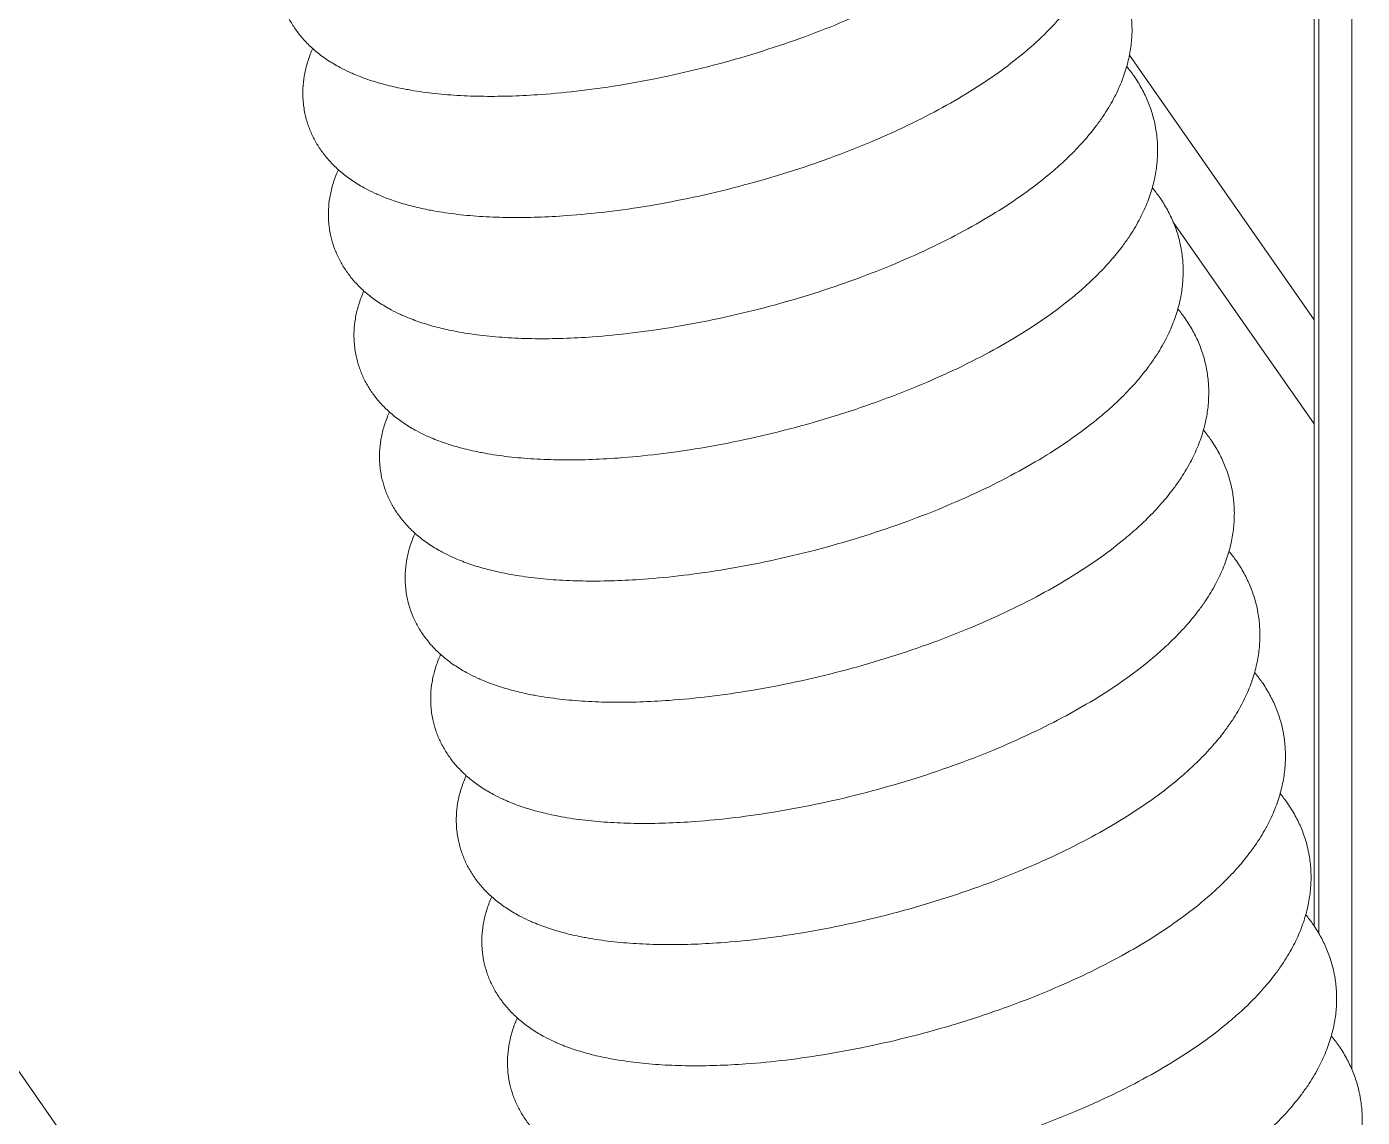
# Model space of a CAD drawing. Header units: millimetres. Extents: x 28932 to 35892, y -771 to 3945.
# Drawn here: x 34059.9 to 34085.06, y 2321.66 to 2342.2 of the extents above; entities that cross this region are included whole.
import ezdxf

# ---------------------------------------------------------------- set-up
doc = ezdxf.new("R2010")
doc.units = ezdxf.units.MM
doc.linetypes.add('K5LT_BASIC', pattern=[0])
doc.linetypes.add('K5LT_THIN', pattern=[0])
doc.layers.add('Системный слой (1)', color=7, linetype='Continuous', true_color=0x909090)

msp = doc.modelspace()

# ---------------------------------------------------------------- linework, layer by layer
at = {"layer": 'Системный слой (1)', "color": 7, "linetype": 'K5LT_THIN', "lineweight": 5}
for p, q in [((34074.853, 2300.915), (33965.606, 2457.27)), ((34084.239, 2415.393), (34084.239, 2325.129)), ((34084.864, 2415.332), (34084.864, 2322.564)), ((34084.155, 2334.72), (34081.499, 2338.522))]:
    msp.add_line(p, q, dxfattribs=at)
at = {"layer": 'Системный слой (1)', "color": 5, "linetype": 'K5LT_BASIC', "lineweight": 20, "true_color": 0x0000ff}
for p, q in [((34084.155, 2325.262), (34084.155, 2415.404)), ((34080.673, 2341.664), (34084.155, 2336.68))]:
    msp.add_line(p, q, dxfattribs=at)
for points, knots in [([(34064.66, 2342.85), (34064.675, 2342.78), (34064.694, 2342.711), (34064.739, 2342.575), (34064.766, 2342.508), (34064.827, 2342.377), (34064.862, 2342.313), (34064.939, 2342.188), (34064.982, 2342.127), (34065.075, 2342.007), (34065.126, 2341.949), (34065.237, 2341.836), (34065.297, 2341.781), (34065.427, 2341.674), (34065.497, 2341.622), (34065.645, 2341.524), (34065.723, 2341.477), (34065.862, 2341.403), (34065.922, 2341.374), (34066.013, 2341.332), (34066.044, 2341.318), (34066.168, 2341.266), (34066.263, 2341.23), (34066.458, 2341.165), (34066.558, 2341.136), (34066.763, 2341.082), (34066.867, 2341.058), (34067.011, 2341.03), (34067.047, 2341.023), (34067.229, 2340.99), (34067.379, 2340.968), (34067.688, 2340.932), (34067.847, 2340.918), (34068.175, 2340.899), (34068.343, 2340.893), (34068.687, 2340.889), (34068.864, 2340.891), (34069.224, 2340.902), (34069.408, 2340.912), (34069.842, 2340.943), (34070.094, 2340.968), (34070.613, 2341.03), (34070.879, 2341.069), (34071.423, 2341.16), (34071.701, 2341.213), (34072.264, 2341.333), (34072.549, 2341.401), (34073.111, 2341.548), (34073.388, 2341.627), (34073.932, 2341.796), (34074.199, 2341.885), (34074.72, 2342.072), (34074.973, 2342.17), (34075.465, 2342.373), (34075.702, 2342.478), (34076.159, 2342.694), (34076.379, 2342.805), (34076.797, 2343.031), (34076.997, 2343.146), (34077.373, 2343.38), (34077.551, 2343.498), (34077.883, 2343.735), (34078.038, 2343.854), (34078.275, 2344.051), (34078.362, 2344.126), (34078.497, 2344.25), (34078.547, 2344.298), (34078.692, 2344.441), (34078.785, 2344.539), (34078.946, 2344.723), (34079.017, 2344.81), (34079.129, 2344.958), (34079.172, 2345.019), (34079.285, 2345.186), (34079.351, 2345.295), (34079.465, 2345.509), (34079.515, 2345.614), (34079.598, 2345.82), (34079.632, 2345.921), (34079.688, 2346.12), (34079.71, 2346.218), (34079.741, 2346.41), (34079.751, 2346.504), (34079.76, 2346.69), (34079.76, 2346.781), (34079.749, 2346.962), (34079.738, 2347.05), (34079.718, 2347.165), (34079.713, 2347.192), (34079.707, 2347.218)], [0, 0, 0, 0, 1.967536, 1.967536, 3.951759, 3.951759, 5.982309, 5.982309, 8.092566, 8.092566, 10.321001, 10.321001, 12.712997, 12.712997, 15.321763, 15.321763, 18.049158, 18.049158, 20.062766, 20.062766, 21.067336, 21.067336, 24.083439, 24.083439, 27.09809, 27.09809, 30.112742, 30.112742, 31.116164, 31.116164, 35.133216, 35.133216, 39.14967, 39.14967, 43.165766, 43.165766, 47.181862, 47.181862, 51.197959, 51.197959, 56.492161, 56.492161, 61.905907, 61.905907, 67.433775, 67.433775, 73.062992, 73.062992, 78.582969, 78.582969, 84.00683, 84.00683, 89.33932, 89.33932, 94.578481, 94.578481, 99.715825, 99.715825, 104.735444, 104.735444, 109.612366, 109.612366, 114.311198, 114.311198, 117.196707, 117.196707, 118.954449, 118.954449, 122.469933, 122.469933, 125.488743, 125.488743, 127.515813, 127.515813, 131.05052, 131.05052, 134.294454, 134.294454, 137.289611, 137.289611, 140.085676, 140.085676, 142.73081, 142.73081, 145.270362, 145.270362, 147.745453, 147.745453, 148.499991, 148.499991, 148.499991, 148.499991]), ([(34065.142, 2340.568), (34065.157, 2340.498), (34065.175, 2340.428), (34065.221, 2340.293), (34065.248, 2340.226), (34065.309, 2340.095), (34065.344, 2340.031), (34065.421, 2339.906), (34065.464, 2339.845), (34065.557, 2339.725), (34065.608, 2339.667), (34065.719, 2339.554), (34065.779, 2339.499), (34065.909, 2339.391), (34065.979, 2339.34), (34066.127, 2339.241), (34066.205, 2339.195), (34066.344, 2339.121), (34066.404, 2339.091), (34066.495, 2339.05), (34066.526, 2339.036), (34066.65, 2338.984), (34066.745, 2338.948), (34066.94, 2338.883), (34067.04, 2338.854), (34067.244, 2338.8), (34067.349, 2338.776), (34067.492, 2338.747), (34067.529, 2338.741), (34067.71, 2338.708), (34067.86, 2338.686), (34068.17, 2338.65), (34068.329, 2338.636), (34068.656, 2338.616), (34068.825, 2338.61), (34069.169, 2338.606), (34069.346, 2338.608), (34069.706, 2338.62), (34069.89, 2338.63), (34070.324, 2338.661), (34070.576, 2338.685), (34071.094, 2338.748), (34071.361, 2338.786), (34071.905, 2338.878), (34072.183, 2338.931), (34072.746, 2339.051), (34073.03, 2339.119), (34073.593, 2339.266), (34073.87, 2339.345), (34074.414, 2339.513), (34074.681, 2339.602), (34075.202, 2339.79), (34075.455, 2339.888), (34075.946, 2340.091), (34076.184, 2340.196), (34076.641, 2340.412), (34076.861, 2340.523), (34077.279, 2340.749), (34077.478, 2340.864), (34077.855, 2341.097), (34078.033, 2341.215), (34078.365, 2341.452), (34078.52, 2341.572), (34078.757, 2341.768), (34078.844, 2341.844), (34078.979, 2341.968), (34079.029, 2342.016), (34079.174, 2342.159), (34079.266, 2342.256), (34079.428, 2342.441), (34079.499, 2342.528), (34079.611, 2342.676), (34079.654, 2342.736), (34079.767, 2342.904), (34079.833, 2343.013), (34079.947, 2343.227), (34079.996, 2343.332), (34080.079, 2343.538), (34080.114, 2343.639), (34080.17, 2343.838), (34080.191, 2343.935), (34080.223, 2344.127), (34080.233, 2344.222), (34080.242, 2344.408), (34080.242, 2344.499), (34080.23, 2344.679), (34080.22, 2344.768), (34080.2, 2344.883), (34080.195, 2344.91), (34080.189, 2344.936)], [0, 0, 0, 0, 1.967536, 1.967536, 3.951759, 3.951759, 5.982309, 5.982309, 8.092566, 8.092566, 10.321001, 10.321001, 12.712997, 12.712997, 15.321763, 15.321763, 18.049158, 18.049158, 20.062766, 20.062766, 21.067336, 21.067336, 24.083439, 24.083439, 27.09809, 27.09809, 30.112742, 30.112742, 31.116164, 31.116164, 35.133216, 35.133216, 39.14967, 39.14967, 43.165766, 43.165766, 47.181862, 47.181862, 51.197959, 51.197959, 56.492161, 56.492161, 61.905907, 61.905907, 67.433775, 67.433775, 73.062992, 73.062992, 78.582969, 78.582969, 84.00683, 84.00683, 89.33932, 89.33932, 94.578481, 94.578481, 99.715825, 99.715825, 104.735444, 104.735444, 109.612366, 109.612366, 114.311198, 114.311198, 117.196707, 117.196707, 118.954449, 118.954449, 122.469933, 122.469933, 125.488743, 125.488743, 127.515813, 127.515813, 131.05052, 131.05052, 134.294454, 134.294454, 137.289611, 137.289611, 140.085676, 140.085676, 142.73081, 142.73081, 145.270362, 145.270362, 147.745453, 147.745453, 148.499991, 148.499991, 148.499991, 148.499991]), ([(34065.624, 2338.285), (34065.638, 2338.215), (34065.657, 2338.146), (34065.703, 2338.01), (34065.73, 2337.944), (34065.791, 2337.813), (34065.826, 2337.749), (34065.903, 2337.623), (34065.946, 2337.562), (34066.039, 2337.443), (34066.09, 2337.385), (34066.201, 2337.271), (34066.261, 2337.216), (34066.391, 2337.109), (34066.461, 2337.057), (34066.609, 2336.959), (34066.687, 2336.913), (34066.825, 2336.839), (34066.885, 2336.809), (34066.977, 2336.767), (34067.007, 2336.754), (34067.131, 2336.702), (34067.226, 2336.666), (34067.422, 2336.601), (34067.521, 2336.571), (34067.726, 2336.518), (34067.831, 2336.494), (34067.974, 2336.465), (34068.01, 2336.458), (34068.192, 2336.425), (34068.342, 2336.403), (34068.652, 2336.368), (34068.811, 2336.354), (34069.138, 2336.334), (34069.306, 2336.328), (34069.651, 2336.324), (34069.827, 2336.326), (34070.188, 2336.338), (34070.372, 2336.347), (34070.805, 2336.379), (34071.058, 2336.403), (34071.576, 2336.466), (34071.843, 2336.504), (34072.387, 2336.595), (34072.665, 2336.648), (34073.227, 2336.769), (34073.512, 2336.836), (34074.074, 2336.983), (34074.352, 2337.063), (34074.896, 2337.231), (34075.163, 2337.32), (34075.683, 2337.507), (34075.937, 2337.605), (34076.428, 2337.808), (34076.666, 2337.913), (34077.123, 2338.13), (34077.342, 2338.24), (34077.761, 2338.467), (34077.96, 2338.582), (34078.337, 2338.815), (34078.514, 2338.933), (34078.847, 2339.17), (34079.002, 2339.289), (34079.239, 2339.486), (34079.326, 2339.562), (34079.461, 2339.686), (34079.51, 2339.733), (34079.656, 2339.877), (34079.748, 2339.974), (34079.91, 2340.159), (34079.981, 2340.246), (34080.093, 2340.394), (34080.136, 2340.454), (34080.249, 2340.622), (34080.315, 2340.731), (34080.429, 2340.945), (34080.478, 2341.05), (34080.561, 2341.256), (34080.596, 2341.357), (34080.651, 2341.556), (34080.673, 2341.653), (34080.704, 2341.845), (34080.715, 2341.939), (34080.724, 2342.125), (34080.723, 2342.217), (34080.712, 2342.397), (34080.702, 2342.486), (34080.682, 2342.601), (34080.676, 2342.627), (34080.671, 2342.654)], [0, 0, 0, 0, 1.967536, 1.967536, 3.951759, 3.951759, 5.982309, 5.982309, 8.092566, 8.092566, 10.321001, 10.321001, 12.712997, 12.712997, 15.321763, 15.321763, 18.049158, 18.049158, 20.062766, 20.062766, 21.067336, 21.067336, 24.083439, 24.083439, 27.09809, 27.09809, 30.112742, 30.112742, 31.116164, 31.116164, 35.133216, 35.133216, 39.14967, 39.14967, 43.165766, 43.165766, 47.181862, 47.181862, 51.197959, 51.197959, 56.492161, 56.492161, 61.905907, 61.905907, 67.433775, 67.433775, 73.062992, 73.062992, 78.582969, 78.582969, 84.00683, 84.00683, 89.33932, 89.33932, 94.578481, 94.578481, 99.715825, 99.715825, 104.735444, 104.735444, 109.612366, 109.612366, 114.311198, 114.311198, 117.196707, 117.196707, 118.954449, 118.954449, 122.469933, 122.469933, 125.488743, 125.488743, 127.515813, 127.515813, 131.05052, 131.05052, 134.294454, 134.294454, 137.289611, 137.289611, 140.085676, 140.085676, 142.73081, 142.73081, 145.270362, 145.270362, 147.745453, 147.745453, 148.499991, 148.499991, 148.499991, 148.499991]), ([(34065.288, 2341.791), (34065.281, 2341.774), (34065.274, 2341.757), (34065.234, 2341.663), (34065.205, 2341.583), (34065.159, 2341.424), (34065.141, 2341.347), (34065.116, 2341.193), (34065.107, 2341.117), (34065.1, 2340.967), (34065.101, 2340.893), (34065.112, 2340.735), (34065.124, 2340.651), (34065.142, 2340.568)], [113.028104, 113.028104, 113.028104, 113.028104, 113.563942, 113.563942, 116.035471, 116.035471, 118.309802, 118.309802, 120.445349, 120.445349, 122.488855, 122.488855, 124.819538, 124.819538, 124.819538, 124.819538]), ([(34081.153, 2340.372), (34081.14, 2340.429), (34081.126, 2340.486), (34081.085, 2340.628), (34081.056, 2340.711), (34080.988, 2340.875), (34080.949, 2340.956), (34080.862, 2341.115), (34080.814, 2341.193), (34080.718, 2341.332), (34080.671, 2341.393), (34080.622, 2341.452)], [0, 0, 0, 0, 1.631874, 1.631874, 4.079684, 4.079684, 6.571743, 6.571743, 9.139774, 9.139774, 11.287901, 11.287901, 11.287901, 11.287901]), ([(34066.105, 2336.003), (34066.12, 2335.933), (34066.139, 2335.864), (34066.185, 2335.728), (34066.211, 2335.661), (34066.273, 2335.53), (34066.307, 2335.466), (34066.385, 2335.341), (34066.427, 2335.28), (34066.521, 2335.161), (34066.572, 2335.103), (34066.682, 2334.989), (34066.743, 2334.934), (34066.873, 2334.827), (34066.943, 2334.775), (34067.091, 2334.677), (34067.169, 2334.631), (34067.307, 2334.556), (34067.367, 2334.527), (34067.459, 2334.485), (34067.489, 2334.472), (34067.613, 2334.419), (34067.708, 2334.384), (34067.903, 2334.318), (34068.003, 2334.289), (34068.208, 2334.236), (34068.313, 2334.212), (34068.456, 2334.183), (34068.492, 2334.176), (34068.674, 2334.143), (34068.824, 2334.121), (34069.133, 2334.085), (34069.293, 2334.071), (34069.62, 2334.052), (34069.788, 2334.046), (34070.133, 2334.042), (34070.309, 2334.044), (34070.67, 2334.055), (34070.853, 2334.065), (34071.287, 2334.096), (34071.539, 2334.121), (34072.058, 2334.183), (34072.325, 2334.222), (34072.869, 2334.313), (34073.147, 2334.366), (34073.709, 2334.486), (34073.994, 2334.554), (34074.556, 2334.701), (34074.834, 2334.78), (34075.378, 2334.949), (34075.645, 2335.038), (34076.165, 2335.225), (34076.419, 2335.323), (34076.91, 2335.526), (34077.148, 2335.631), (34077.605, 2335.847), (34077.824, 2335.958), (34078.243, 2336.184), (34078.442, 2336.3), (34078.819, 2336.533), (34078.996, 2336.651), (34079.329, 2336.888), (34079.484, 2337.007), (34079.721, 2337.204), (34079.808, 2337.28), (34079.942, 2337.404), (34079.992, 2337.451), (34080.138, 2337.594), (34080.23, 2337.692), (34080.392, 2337.877), (34080.463, 2337.964), (34080.574, 2338.112), (34080.618, 2338.172), (34080.731, 2338.339), (34080.797, 2338.448), (34080.911, 2338.663), (34080.96, 2338.767), (34081.043, 2338.974), (34081.078, 2339.075), (34081.133, 2339.273), (34081.155, 2339.371), (34081.186, 2339.563), (34081.196, 2339.657), (34081.206, 2339.843), (34081.205, 2339.935), (34081.194, 2340.115), (34081.183, 2340.204), (34081.163, 2340.318), (34081.158, 2340.345), (34081.153, 2340.372)], [0, 0, 0, 0, 1.967536, 1.967536, 3.951759, 3.951759, 5.982309, 5.982309, 8.092566, 8.092566, 10.321001, 10.321001, 12.712997, 12.712997, 15.321763, 15.321763, 18.049158, 18.049158, 20.062766, 20.062766, 21.067336, 21.067336, 24.083439, 24.083439, 27.09809, 27.09809, 30.112742, 30.112742, 31.116164, 31.116164, 35.133216, 35.133216, 39.14967, 39.14967, 43.165766, 43.165766, 47.181862, 47.181862, 51.197959, 51.197959, 56.492161, 56.492161, 61.905907, 61.905907, 67.433775, 67.433775, 73.062992, 73.062992, 78.582969, 78.582969, 84.00683, 84.00683, 89.33932, 89.33932, 94.578481, 94.578481, 99.715825, 99.715825, 104.735444, 104.735444, 109.612366, 109.612366, 114.311198, 114.311198, 117.196707, 117.196707, 118.954449, 118.954449, 122.469933, 122.469933, 125.488743, 125.488743, 127.515813, 127.515813, 131.05052, 131.05052, 134.294454, 134.294454, 137.289611, 137.289611, 140.085676, 140.085676, 142.73081, 142.73081, 145.270362, 145.270362, 147.745453, 147.745453, 148.499991, 148.499991, 148.499991, 148.499991]), ([(34065.77, 2339.508), (34065.763, 2339.492), (34065.755, 2339.475), (34065.716, 2339.381), (34065.687, 2339.301), (34065.641, 2339.142), (34065.623, 2339.064), (34065.597, 2338.91), (34065.589, 2338.834), (34065.582, 2338.685), (34065.583, 2338.611), (34065.594, 2338.453), (34065.606, 2338.368), (34065.624, 2338.285)], [113.028104, 113.028104, 113.028104, 113.028104, 113.563942, 113.563942, 116.035471, 116.035471, 118.309802, 118.309802, 120.445349, 120.445349, 122.488855, 122.488855, 124.819538, 124.819538, 124.819538, 124.819538]), ([(34081.634, 2338.089), (34081.622, 2338.147), (34081.608, 2338.204), (34081.567, 2338.345), (34081.538, 2338.429), (34081.47, 2338.593), (34081.431, 2338.674), (34081.344, 2338.833), (34081.296, 2338.911), (34081.199, 2339.049), (34081.153, 2339.11), (34081.104, 2339.169)], [0, 0, 0, 0, 1.631874, 1.631874, 4.079684, 4.079684, 6.571743, 6.571743, 9.139774, 9.139774, 11.287901, 11.287901, 11.287901, 11.287901]), ([(34066.587, 2333.721), (34066.602, 2333.651), (34066.621, 2333.582), (34066.666, 2333.446), (34066.693, 2333.379), (34066.755, 2333.248), (34066.789, 2333.184), (34066.866, 2333.059), (34066.909, 2332.998), (34067.002, 2332.878), (34067.054, 2332.82), (34067.164, 2332.707), (34067.224, 2332.652), (34067.354, 2332.545), (34067.425, 2332.493), (34067.573, 2332.394), (34067.65, 2332.348), (34067.789, 2332.274), (34067.849, 2332.245), (34067.94, 2332.203), (34067.971, 2332.189), (34068.095, 2332.137), (34068.19, 2332.101), (34068.385, 2332.036), (34068.485, 2332.007), (34068.69, 2331.953), (34068.795, 2331.929), (34068.938, 2331.901), (34068.974, 2331.894), (34069.156, 2331.861), (34069.306, 2331.839), (34069.615, 2331.803), (34069.774, 2331.789), (34070.102, 2331.769), (34070.27, 2331.764), (34070.615, 2331.76), (34070.791, 2331.762), (34071.151, 2331.773), (34071.335, 2331.783), (34071.769, 2331.814), (34072.021, 2331.838), (34072.54, 2331.901), (34072.806, 2331.94), (34073.351, 2332.031), (34073.628, 2332.084), (34074.191, 2332.204), (34074.476, 2332.272), (34075.038, 2332.419), (34075.315, 2332.498), (34075.86, 2332.667), (34076.127, 2332.756), (34076.647, 2332.943), (34076.901, 2333.041), (34077.392, 2333.244), (34077.629, 2333.349), (34078.086, 2333.565), (34078.306, 2333.676), (34078.724, 2333.902), (34078.924, 2334.017), (34079.3, 2334.251), (34079.478, 2334.368), (34079.81, 2334.606), (34079.965, 2334.725), (34080.202, 2334.921), (34080.289, 2334.997), (34080.424, 2335.121), (34080.474, 2335.169), (34080.62, 2335.312), (34080.712, 2335.41), (34080.874, 2335.594), (34080.944, 2335.681), (34081.056, 2335.829), (34081.099, 2335.89), (34081.212, 2336.057), (34081.278, 2336.166), (34081.393, 2336.38), (34081.442, 2336.485), (34081.525, 2336.691), (34081.559, 2336.792), (34081.615, 2336.991), (34081.637, 2337.089), (34081.668, 2337.281), (34081.678, 2337.375), (34081.687, 2337.561), (34081.687, 2337.652), (34081.676, 2337.833), (34081.665, 2337.921), (34081.645, 2338.036), (34081.64, 2338.063), (34081.634, 2338.089)], [0, 0, 0, 0, 1.967536, 1.967536, 3.951759, 3.951759, 5.982309, 5.982309, 8.092566, 8.092566, 10.321001, 10.321001, 12.712997, 12.712997, 15.321763, 15.321763, 18.049158, 18.049158, 20.062766, 20.062766, 21.067336, 21.067336, 24.083439, 24.083439, 27.09809, 27.09809, 30.112742, 30.112742, 31.116164, 31.116164, 35.133216, 35.133216, 39.14967, 39.14967, 43.165766, 43.165766, 47.181862, 47.181862, 51.197959, 51.197959, 56.492161, 56.492161, 61.905907, 61.905907, 67.433775, 67.433775, 73.062992, 73.062992, 78.582969, 78.582969, 84.00683, 84.00683, 89.33932, 89.33932, 94.578481, 94.578481, 99.715825, 99.715825, 104.735444, 104.735444, 109.612366, 109.612366, 114.311198, 114.311198, 117.196707, 117.196707, 118.954449, 118.954449, 122.469933, 122.469933, 125.488743, 125.488743, 127.515813, 127.515813, 131.05052, 131.05052, 134.294454, 134.294454, 137.289611, 137.289611, 140.085676, 140.085676, 142.73081, 142.73081, 145.270362, 145.270362, 147.745453, 147.745453, 148.499991, 148.499991, 148.499991, 148.499991]), ([(34066.252, 2337.226), (34066.245, 2337.21), (34066.237, 2337.193), (34066.197, 2337.098), (34066.169, 2337.018), (34066.123, 2336.86), (34066.105, 2336.782), (34066.079, 2336.628), (34066.071, 2336.552), (34066.064, 2336.402), (34066.065, 2336.328), (34066.076, 2336.17), (34066.088, 2336.086), (34066.105, 2336.003)], [113.028104, 113.028104, 113.028104, 113.028104, 113.563942, 113.563942, 116.035471, 116.035471, 118.309802, 118.309802, 120.445349, 120.445349, 122.488855, 122.488855, 124.819538, 124.819538, 124.819538, 124.819538]), ([(34082.116, 2335.807), (34082.104, 2335.865), (34082.09, 2335.922), (34082.049, 2336.063), (34082.019, 2336.146), (34081.952, 2336.311), (34081.913, 2336.392), (34081.826, 2336.551), (34081.777, 2336.629), (34081.681, 2336.767), (34081.635, 2336.828), (34081.586, 2336.887)], [0, 0, 0, 0, 1.631874, 1.631874, 4.079684, 4.079684, 6.571743, 6.571743, 9.139774, 9.139774, 11.287901, 11.287901, 11.287901, 11.287901]), ([(34067.069, 2331.439), (34067.084, 2331.369), (34067.103, 2331.299), (34067.148, 2331.163), (34067.175, 2331.097), (34067.236, 2330.966), (34067.271, 2330.902), (34067.348, 2330.777), (34067.391, 2330.716), (34067.484, 2330.596), (34067.535, 2330.538), (34067.646, 2330.425), (34067.706, 2330.37), (34067.836, 2330.262), (34067.906, 2330.21), (34068.054, 2330.112), (34068.132, 2330.066), (34068.271, 2329.992), (34068.331, 2329.962), (34068.422, 2329.921), (34068.453, 2329.907), (34068.577, 2329.855), (34068.672, 2329.819), (34068.867, 2329.754), (34068.967, 2329.724), (34069.172, 2329.671), (34069.276, 2329.647), (34069.42, 2329.618), (34069.456, 2329.612), (34069.638, 2329.579), (34069.788, 2329.557), (34070.097, 2329.521), (34070.256, 2329.507), (34070.584, 2329.487), (34070.752, 2329.481), (34071.096, 2329.477), (34071.273, 2329.479), (34071.633, 2329.491), (34071.817, 2329.501), (34072.251, 2329.532), (34072.503, 2329.556), (34073.022, 2329.619), (34073.288, 2329.657), (34073.832, 2329.748), (34074.11, 2329.801), (34074.673, 2329.922), (34074.958, 2329.99), (34075.52, 2330.137), (34075.797, 2330.216), (34076.341, 2330.384), (34076.608, 2330.473), (34077.129, 2330.661), (34077.382, 2330.758), (34077.874, 2330.962), (34078.111, 2331.067), (34078.568, 2331.283), (34078.788, 2331.394), (34079.206, 2331.62), (34079.406, 2331.735), (34079.782, 2331.968), (34079.96, 2332.086), (34080.292, 2332.323), (34080.447, 2332.442), (34080.684, 2332.639), (34080.771, 2332.715), (34080.906, 2332.839), (34080.956, 2332.886), (34081.101, 2333.03), (34081.194, 2333.127), (34081.355, 2333.312), (34081.426, 2333.399), (34081.538, 2333.547), (34081.581, 2333.607), (34081.694, 2333.775), (34081.76, 2333.884), (34081.874, 2334.098), (34081.924, 2334.203), (34082.007, 2334.409), (34082.041, 2334.51), (34082.097, 2334.709), (34082.119, 2334.806), (34082.15, 2334.998), (34082.16, 2335.093), (34082.169, 2335.279), (34082.169, 2335.37), (34082.158, 2335.55), (34082.147, 2335.639), (34082.127, 2335.754), (34082.122, 2335.78), (34082.116, 2335.807)], [0, 0, 0, 0, 1.967536, 1.967536, 3.951759, 3.951759, 5.982309, 5.982309, 8.092566, 8.092566, 10.321001, 10.321001, 12.712997, 12.712997, 15.321763, 15.321763, 18.049158, 18.049158, 20.062766, 20.062766, 21.067336, 21.067336, 24.083439, 24.083439, 27.09809, 27.09809, 30.112742, 30.112742, 31.116164, 31.116164, 35.133216, 35.133216, 39.14967, 39.14967, 43.165766, 43.165766, 47.181862, 47.181862, 51.197959, 51.197959, 56.492161, 56.492161, 61.905907, 61.905907, 67.433775, 67.433775, 73.062992, 73.062992, 78.582969, 78.582969, 84.00683, 84.00683, 89.33932, 89.33932, 94.578481, 94.578481, 99.715825, 99.715825, 104.735444, 104.735444, 109.612366, 109.612366, 114.311198, 114.311198, 117.196707, 117.196707, 118.954449, 118.954449, 122.469933, 122.469933, 125.488743, 125.488743, 127.515813, 127.515813, 131.05052, 131.05052, 134.294454, 134.294454, 137.289611, 137.289611, 140.085676, 140.085676, 142.73081, 142.73081, 145.270362, 145.270362, 147.745453, 147.745453, 148.499991, 148.499991, 148.499991, 148.499991]), ([(34066.734, 2334.944), (34066.726, 2334.927), (34066.719, 2334.911), (34066.679, 2334.816), (34066.65, 2334.736), (34066.604, 2334.578), (34066.586, 2334.5), (34066.561, 2334.346), (34066.553, 2334.27), (34066.546, 2334.12), (34066.547, 2334.046), (34066.558, 2333.888), (34066.57, 2333.804), (34066.587, 2333.721)], [113.028104, 113.028104, 113.028104, 113.028104, 113.563942, 113.563942, 116.035471, 116.035471, 118.309802, 118.309802, 120.445349, 120.445349, 122.488855, 122.488855, 124.819538, 124.819538, 124.819538, 124.819538]), ([(34082.598, 2333.525), (34082.586, 2333.582), (34082.571, 2333.64), (34082.531, 2333.781), (34082.501, 2333.864), (34082.433, 2334.028), (34082.395, 2334.109), (34082.308, 2334.268), (34082.259, 2334.347), (34082.163, 2334.485), (34082.117, 2334.546), (34082.068, 2334.605)], [0, 0, 0, 0, 1.631874, 1.631874, 4.079684, 4.079684, 6.571743, 6.571743, 9.139774, 9.139774, 11.287901, 11.287901, 11.287901, 11.287901]), ([(34067.551, 2329.156), (34067.566, 2329.086), (34067.584, 2329.017), (34067.63, 2328.881), (34067.657, 2328.814), (34067.718, 2328.684), (34067.753, 2328.62), (34067.83, 2328.494), (34067.873, 2328.433), (34067.966, 2328.314), (34068.017, 2328.256), (34068.128, 2328.142), (34068.188, 2328.087), (34068.318, 2327.98), (34068.388, 2327.928), (34068.536, 2327.83), (34068.614, 2327.784), (34068.753, 2327.71), (34068.813, 2327.68), (34068.904, 2327.638), (34068.935, 2327.625), (34069.058, 2327.573), (34069.154, 2327.537), (34069.349, 2327.472), (34069.449, 2327.442), (34069.653, 2327.389), (34069.758, 2327.365), (34069.901, 2327.336), (34069.938, 2327.329), (34070.119, 2327.296), (34070.269, 2327.274), (34070.579, 2327.238), (34070.738, 2327.225), (34071.065, 2327.205), (34071.234, 2327.199), (34071.578, 2327.195), (34071.755, 2327.197), (34072.115, 2327.209), (34072.299, 2327.218), (34072.733, 2327.25), (34072.985, 2327.274), (34073.503, 2327.337), (34073.77, 2327.375), (34074.314, 2327.466), (34074.592, 2327.519), (34075.155, 2327.64), (34075.439, 2327.707), (34076.002, 2327.854), (34076.279, 2327.934), (34076.823, 2328.102), (34077.09, 2328.191), (34077.611, 2328.378), (34077.864, 2328.476), (34078.355, 2328.679), (34078.593, 2328.784), (34079.05, 2329.001), (34079.27, 2329.111), (34079.688, 2329.338), (34079.887, 2329.453), (34080.264, 2329.686), (34080.442, 2329.804), (34080.774, 2330.041), (34080.929, 2330.16), (34081.166, 2330.357), (34081.253, 2330.433), (34081.388, 2330.557), (34081.438, 2330.604), (34081.583, 2330.748), (34081.675, 2330.845), (34081.837, 2331.03), (34081.908, 2331.117), (34082.02, 2331.265), (34082.063, 2331.325), (34082.176, 2331.493), (34082.242, 2331.601), (34082.356, 2331.816), (34082.405, 2331.921), (34082.488, 2332.127), (34082.523, 2332.228), (34082.579, 2332.427), (34082.6, 2332.524), (34082.632, 2332.716), (34082.642, 2332.81), (34082.651, 2332.996), (34082.651, 2333.088), (34082.639, 2333.268), (34082.629, 2333.357), (34082.609, 2333.471), (34082.604, 2333.498), (34082.598, 2333.525)], [0, 0, 0, 0, 1.967536, 1.967536, 3.951759, 3.951759, 5.982309, 5.982309, 8.092566, 8.092566, 10.321001, 10.321001, 12.712997, 12.712997, 15.321763, 15.321763, 18.049158, 18.049158, 20.062766, 20.062766, 21.067336, 21.067336, 24.083439, 24.083439, 27.09809, 27.09809, 30.112742, 30.112742, 31.116164, 31.116164, 35.133216, 35.133216, 39.14967, 39.14967, 43.165766, 43.165766, 47.181862, 47.181862, 51.197959, 51.197959, 56.492161, 56.492161, 61.905907, 61.905907, 67.433775, 67.433775, 73.062992, 73.062992, 78.582969, 78.582969, 84.00683, 84.00683, 89.33932, 89.33932, 94.578481, 94.578481, 99.715825, 99.715825, 104.735444, 104.735444, 109.612366, 109.612366, 114.311198, 114.311198, 117.196707, 117.196707, 118.954449, 118.954449, 122.469933, 122.469933, 125.488743, 125.488743, 127.515813, 127.515813, 131.05052, 131.05052, 134.294454, 134.294454, 137.289611, 137.289611, 140.085676, 140.085676, 142.73081, 142.73081, 145.270362, 145.270362, 147.745453, 147.745453, 148.499991, 148.499991, 148.499991, 148.499991]), ([(34067.216, 2332.662), (34067.208, 2332.645), (34067.201, 2332.628), (34067.161, 2332.534), (34067.132, 2332.454), (34067.086, 2332.295), (34067.068, 2332.218), (34067.043, 2332.064), (34067.035, 2331.988), (34067.028, 2331.838), (34067.028, 2331.764), (34067.04, 2331.606), (34067.051, 2331.522), (34067.069, 2331.439)], [113.028104, 113.028104, 113.028104, 113.028104, 113.563942, 113.563942, 116.035471, 116.035471, 118.309802, 118.309802, 120.445349, 120.445349, 122.488855, 122.488855, 124.819538, 124.819538, 124.819538, 124.819538]), ([(34083.08, 2331.243), (34083.068, 2331.3), (34083.053, 2331.357), (34083.012, 2331.499), (34082.983, 2331.582), (34082.915, 2331.746), (34082.876, 2331.827), (34082.789, 2331.986), (34082.741, 2332.064), (34082.645, 2332.203), (34082.598, 2332.264), (34082.55, 2332.323)], [0, 0, 0, 0, 1.631874, 1.631874, 4.079684, 4.079684, 6.571743, 6.571743, 9.139774, 9.139774, 11.287901, 11.287901, 11.287901, 11.287901]), ([(34068.033, 2326.874), (34068.047, 2326.804), (34068.066, 2326.735), (34068.112, 2326.599), (34068.139, 2326.532), (34068.2, 2326.401), (34068.235, 2326.337), (34068.312, 2326.212), (34068.354, 2326.151), (34068.448, 2326.032), (34068.499, 2325.974), (34068.61, 2325.86), (34068.67, 2325.805), (34068.8, 2325.698), (34068.87, 2325.646), (34069.018, 2325.548), (34069.096, 2325.502), (34069.234, 2325.427), (34069.294, 2325.398), (34069.386, 2325.356), (34069.416, 2325.343), (34069.54, 2325.29), (34069.635, 2325.255), (34069.831, 2325.189), (34069.93, 2325.16), (34070.135, 2325.106), (34070.24, 2325.082), (34070.383, 2325.054), (34070.419, 2325.047), (34070.601, 2325.014), (34070.751, 2324.992), (34071.061, 2324.956), (34071.22, 2324.942), (34071.547, 2324.923), (34071.715, 2324.917), (34072.06, 2324.913), (34072.236, 2324.915), (34072.597, 2324.926), (34072.781, 2324.936), (34073.214, 2324.967), (34073.467, 2324.992), (34073.985, 2325.054), (34074.252, 2325.093), (34074.796, 2325.184), (34075.074, 2325.237), (34075.636, 2325.357), (34075.921, 2325.425), (34076.483, 2325.572), (34076.761, 2325.651), (34077.305, 2325.82), (34077.572, 2325.909), (34078.092, 2326.096), (34078.346, 2326.194), (34078.837, 2326.397), (34079.075, 2326.502), (34079.532, 2326.718), (34079.751, 2326.829), (34080.17, 2327.055), (34080.369, 2327.171), (34080.746, 2327.404), (34080.923, 2327.522), (34081.256, 2327.759), (34081.411, 2327.878), (34081.648, 2328.075), (34081.735, 2328.151), (34081.87, 2328.275), (34081.919, 2328.322), (34082.065, 2328.465), (34082.157, 2328.563), (34082.319, 2328.748), (34082.39, 2328.834), (34082.502, 2328.982), (34082.545, 2329.043), (34082.658, 2329.21), (34082.724, 2329.319), (34082.838, 2329.533), (34082.887, 2329.638), (34082.97, 2329.845), (34083.005, 2329.946), (34083.06, 2330.144), (34083.082, 2330.242), (34083.113, 2330.434), (34083.124, 2330.528), (34083.133, 2330.714), (34083.132, 2330.806), (34083.121, 2330.986), (34083.111, 2331.074), (34083.09, 2331.189), (34083.085, 2331.216), (34083.08, 2331.243)], [0, 0, 0, 0, 1.967536, 1.967536, 3.951759, 3.951759, 5.982309, 5.982309, 8.092566, 8.092566, 10.321001, 10.321001, 12.712997, 12.712997, 15.321763, 15.321763, 18.049158, 18.049158, 20.062766, 20.062766, 21.067336, 21.067336, 24.083439, 24.083439, 27.09809, 27.09809, 30.112742, 30.112742, 31.116164, 31.116164, 35.133216, 35.133216, 39.14967, 39.14967, 43.165766, 43.165766, 47.181862, 47.181862, 51.197959, 51.197959, 56.492161, 56.492161, 61.905907, 61.905907, 67.433775, 67.433775, 73.062992, 73.062992, 78.582969, 78.582969, 84.00683, 84.00683, 89.33932, 89.33932, 94.578481, 94.578481, 99.715825, 99.715825, 104.735444, 104.735444, 109.612366, 109.612366, 114.311198, 114.311198, 117.196707, 117.196707, 118.954449, 118.954449, 122.469933, 122.469933, 125.488743, 125.488743, 127.515813, 127.515813, 131.05052, 131.05052, 134.294454, 134.294454, 137.289611, 137.289611, 140.085676, 140.085676, 142.73081, 142.73081, 145.270362, 145.270362, 147.745453, 147.745453, 148.499991, 148.499991, 148.499991, 148.499991]), ([(34067.697, 2330.379), (34067.69, 2330.363), (34067.683, 2330.346), (34067.643, 2330.252), (34067.614, 2330.172), (34067.568, 2330.013), (34067.55, 2329.935), (34067.525, 2329.781), (34067.516, 2329.705), (34067.509, 2329.555), (34067.51, 2329.482), (34067.521, 2329.323), (34067.533, 2329.239), (34067.551, 2329.156)], [113.028104, 113.028104, 113.028104, 113.028104, 113.563942, 113.563942, 116.035471, 116.035471, 118.309802, 118.309802, 120.445349, 120.445349, 122.488855, 122.488855, 124.819538, 124.819538, 124.819538, 124.819538]), ([(34083.562, 2328.96), (34083.549, 2329.018), (34083.535, 2329.075), (34083.494, 2329.216), (34083.465, 2329.3), (34083.397, 2329.464), (34083.358, 2329.545), (34083.271, 2329.704), (34083.223, 2329.782), (34083.127, 2329.92), (34083.08, 2329.981), (34083.031, 2330.04)], [0, 0, 0, 0, 1.631874, 1.631874, 4.079684, 4.079684, 6.571743, 6.571743, 9.139774, 9.139774, 11.287901, 11.287901, 11.287901, 11.287901]), ([(34068.514, 2324.592), (34068.529, 2324.522), (34068.548, 2324.453), (34068.594, 2324.317), (34068.62, 2324.25), (34068.682, 2324.119), (34068.716, 2324.055), (34068.794, 2323.93), (34068.836, 2323.869), (34068.93, 2323.749), (34068.981, 2323.691), (34069.091, 2323.578), (34069.152, 2323.523), (34069.282, 2323.415), (34069.352, 2323.364), (34069.5, 2323.265), (34069.578, 2323.219), (34069.716, 2323.145), (34069.776, 2323.116), (34069.868, 2323.074), (34069.898, 2323.06), (34070.022, 2323.008), (34070.117, 2322.972), (34070.312, 2322.907), (34070.412, 2322.878), (34070.617, 2322.824), (34070.722, 2322.8), (34070.865, 2322.772), (34070.901, 2322.765), (34071.083, 2322.732), (34071.233, 2322.71), (34071.542, 2322.674), (34071.702, 2322.66), (34072.029, 2322.64), (34072.197, 2322.635), (34072.542, 2322.631), (34072.718, 2322.633), (34073.079, 2322.644), (34073.262, 2322.654), (34073.696, 2322.685), (34073.948, 2322.709), (34074.467, 2322.772), (34074.734, 2322.81), (34075.278, 2322.902), (34075.556, 2322.955), (34076.118, 2323.075), (34076.403, 2323.143), (34076.965, 2323.29), (34077.243, 2323.369), (34077.787, 2323.537), (34078.054, 2323.627), (34078.574, 2323.814), (34078.828, 2323.912), (34079.319, 2324.115), (34079.557, 2324.22), (34080.014, 2324.436), (34080.233, 2324.547), (34080.652, 2324.773), (34080.851, 2324.888), (34081.228, 2325.121), (34081.405, 2325.239), (34081.738, 2325.477), (34081.893, 2325.596), (34082.13, 2325.792), (34082.217, 2325.868), (34082.351, 2325.992), (34082.401, 2326.04), (34082.547, 2326.183), (34082.639, 2326.28), (34082.801, 2326.465), (34082.872, 2326.552), (34082.983, 2326.7), (34083.027, 2326.76), (34083.14, 2326.928), (34083.206, 2327.037), (34083.32, 2327.251), (34083.369, 2327.356), (34083.452, 2327.562), (34083.487, 2327.663), (34083.542, 2327.862), (34083.564, 2327.96), (34083.595, 2328.152), (34083.605, 2328.246), (34083.615, 2328.432), (34083.614, 2328.523), (34083.603, 2328.703), (34083.592, 2328.792), (34083.572, 2328.907), (34083.567, 2328.934), (34083.562, 2328.96)], [0, 0, 0, 0, 1.967536, 1.967536, 3.951759, 3.951759, 5.982309, 5.982309, 8.092566, 8.092566, 10.321001, 10.321001, 12.712997, 12.712997, 15.321763, 15.321763, 18.049158, 18.049158, 20.062766, 20.062766, 21.067336, 21.067336, 24.083439, 24.083439, 27.09809, 27.09809, 30.112742, 30.112742, 31.116164, 31.116164, 35.133216, 35.133216, 39.14967, 39.14967, 43.165766, 43.165766, 47.181862, 47.181862, 51.197959, 51.197959, 56.492161, 56.492161, 61.905907, 61.905907, 67.433775, 67.433775, 73.062992, 73.062992, 78.582969, 78.582969, 84.00683, 84.00683, 89.33932, 89.33932, 94.578481, 94.578481, 99.715825, 99.715825, 104.735444, 104.735444, 109.612366, 109.612366, 114.311198, 114.311198, 117.196707, 117.196707, 118.954449, 118.954449, 122.469933, 122.469933, 125.488743, 125.488743, 127.515813, 127.515813, 131.05052, 131.05052, 134.294454, 134.294454, 137.289611, 137.289611, 140.085676, 140.085676, 142.73081, 142.73081, 145.270362, 145.270362, 147.745453, 147.745453, 148.499991, 148.499991, 148.499991, 148.499991]), ([(34068.179, 2328.097), (34068.172, 2328.08), (34068.164, 2328.064), (34068.125, 2327.969), (34068.096, 2327.889), (34068.05, 2327.731), (34068.032, 2327.653), (34068.006, 2327.499), (34067.998, 2327.423), (34067.991, 2327.273), (34067.992, 2327.199), (34068.003, 2327.041), (34068.015, 2326.957), (34068.033, 2326.874)], [113.028104, 113.028104, 113.028104, 113.028104, 113.563942, 113.563942, 116.035471, 116.035471, 118.309802, 118.309802, 120.445349, 120.445349, 122.488855, 122.488855, 124.819538, 124.819538, 124.819538, 124.819538]), ([(34084.043, 2326.678), (34084.031, 2326.736), (34084.017, 2326.793), (34083.976, 2326.934), (34083.947, 2327.017), (34083.879, 2327.182), (34083.84, 2327.262), (34083.753, 2327.422), (34083.705, 2327.5), (34083.608, 2327.638), (34083.562, 2327.699), (34083.513, 2327.758)], [0, 0, 0, 0, 1.631874, 1.631874, 4.079684, 4.079684, 6.571743, 6.571743, 9.139774, 9.139774, 11.287901, 11.287901, 11.287901, 11.287901]), ([(34068.996, 2322.31), (34069.011, 2322.239), (34069.03, 2322.17), (34069.075, 2322.034), (34069.102, 2321.968), (34069.164, 2321.837), (34069.198, 2321.773), (34069.275, 2321.648), (34069.318, 2321.586), (34069.411, 2321.467), (34069.463, 2321.409), (34069.573, 2321.296), (34069.633, 2321.241), (34069.763, 2321.133), (34069.834, 2321.081), (34069.982, 2320.983), (34070.059, 2320.937), (34070.198, 2320.863), (34070.258, 2320.833), (34070.349, 2320.792), (34070.38, 2320.778), (34070.504, 2320.726), (34070.599, 2320.69), (34070.794, 2320.625), (34070.894, 2320.595), (34071.099, 2320.542), (34071.204, 2320.518), (34071.347, 2320.489), (34071.383, 2320.482), (34071.565, 2320.45), (34071.715, 2320.427), (34072.024, 2320.392), (34072.183, 2320.378), (34072.511, 2320.358), (34072.679, 2320.352), (34073.024, 2320.348), (34073.2, 2320.35), (34073.56, 2320.362), (34073.744, 2320.371), (34074.178, 2320.403), (34074.43, 2320.427), (34074.949, 2320.49), (34075.215, 2320.528), (34075.76, 2320.619), (34076.037, 2320.672), (34076.6, 2320.793), (34076.885, 2320.861), (34077.447, 2321.008), (34077.724, 2321.087), (34078.269, 2321.255), (34078.535, 2321.344), (34079.056, 2321.532), (34079.31, 2321.629), (34079.801, 2321.832), (34080.038, 2321.938), (34080.495, 2322.154), (34080.715, 2322.265), (34081.133, 2322.491), (34081.333, 2322.606), (34081.709, 2322.839), (34081.887, 2322.957), (34082.219, 2323.194), (34082.374, 2323.313), (34082.611, 2323.51), (34082.698, 2323.586), (34082.833, 2323.71), (34082.883, 2323.757), (34083.029, 2323.901), (34083.121, 2323.998), (34083.283, 2324.183), (34083.353, 2324.27), (34083.465, 2324.418), (34083.508, 2324.478), (34083.621, 2324.646), (34083.687, 2324.755), (34083.802, 2324.969), (34083.851, 2325.074), (34083.934, 2325.28), (34083.968, 2325.381), (34084.024, 2325.58), (34084.046, 2325.677), (34084.077, 2325.869), (34084.087, 2325.964), (34084.096, 2326.149), (34084.096, 2326.241), (34084.085, 2326.421), (34084.074, 2326.51), (34084.054, 2326.625), (34084.049, 2326.651), (34084.043, 2326.678)], [0, 0, 0, 0, 1.967536, 1.967536, 3.951759, 3.951759, 5.982309, 5.982309, 8.092566, 8.092566, 10.321001, 10.321001, 12.712997, 12.712997, 15.321763, 15.321763, 18.049158, 18.049158, 20.062766, 20.062766, 21.067336, 21.067336, 24.083439, 24.083439, 27.09809, 27.09809, 30.112742, 30.112742, 31.116164, 31.116164, 35.133216, 35.133216, 39.14967, 39.14967, 43.165766, 43.165766, 47.181862, 47.181862, 51.197959, 51.197959, 56.492161, 56.492161, 61.905907, 61.905907, 67.433775, 67.433775, 73.062992, 73.062992, 78.582969, 78.582969, 84.00683, 84.00683, 89.33932, 89.33932, 94.578481, 94.578481, 99.715825, 99.715825, 104.735444, 104.735444, 109.612366, 109.612366, 114.311198, 114.311198, 117.196707, 117.196707, 118.954449, 118.954449, 122.469933, 122.469933, 125.488743, 125.488743, 127.515813, 127.515813, 131.05052, 131.05052, 134.294454, 134.294454, 137.289611, 137.289611, 140.085676, 140.085676, 142.73081, 142.73081, 145.270362, 145.270362, 147.745453, 147.745453, 148.499991, 148.499991, 148.499991, 148.499991]), ([(34068.661, 2325.815), (34068.654, 2325.798), (34068.646, 2325.781), (34068.606, 2325.687), (34068.578, 2325.607), (34068.532, 2325.449), (34068.514, 2325.371), (34068.488, 2325.217), (34068.48, 2325.141), (34068.473, 2324.991), (34068.474, 2324.917), (34068.485, 2324.759), (34068.497, 2324.675), (34068.514, 2324.592)], [113.028104, 113.028104, 113.028104, 113.028104, 113.563942, 113.563942, 116.035471, 116.035471, 118.309802, 118.309802, 120.445349, 120.445349, 122.488855, 122.488855, 124.819538, 124.819538, 124.819538, 124.819538]), ([(34084.525, 2324.396), (34084.513, 2324.453), (34084.499, 2324.51), (34084.458, 2324.652), (34084.428, 2324.735), (34084.361, 2324.899), (34084.322, 2324.98), (34084.235, 2325.139), (34084.186, 2325.218), (34084.09, 2325.356), (34084.044, 2325.417), (34083.995, 2325.476)], [0, 0, 0, 0, 1.631874, 1.631874, 4.079684, 4.079684, 6.571743, 6.571743, 9.139774, 9.139774, 11.287901, 11.287901, 11.287901, 11.287901]), ([(34069.478, 2320.027), (34069.493, 2319.957), (34069.512, 2319.888), (34069.557, 2319.752), (34069.584, 2319.685), (34069.645, 2319.555), (34069.68, 2319.491), (34069.757, 2319.365), (34069.8, 2319.304), (34069.893, 2319.185), (34069.944, 2319.127), (34070.055, 2319.013), (34070.115, 2318.958), (34070.245, 2318.851), (34070.315, 2318.799), (34070.463, 2318.701), (34070.541, 2318.655), (34070.68, 2318.581), (34070.74, 2318.551), (34070.831, 2318.509), (34070.862, 2318.496), (34070.986, 2318.443), (34071.081, 2318.408), (34071.276, 2318.343), (34071.376, 2318.313), (34071.581, 2318.26), (34071.685, 2318.236), (34071.829, 2318.207), (34071.865, 2318.2), (34072.047, 2318.167), (34072.197, 2318.145), (34072.506, 2318.109), (34072.665, 2318.096), (34072.993, 2318.076), (34073.161, 2318.07), (34073.505, 2318.066), (34073.682, 2318.068), (34074.042, 2318.08), (34074.226, 2318.089), (34074.66, 2318.12), (34074.912, 2318.145), (34075.431, 2318.207), (34075.697, 2318.246), (34076.241, 2318.337), (34076.519, 2318.39), (34077.082, 2318.511), (34077.367, 2318.578), (34077.929, 2318.725), (34078.206, 2318.804), (34078.75, 2318.973), (34079.017, 2319.062), (34079.538, 2319.249), (34079.791, 2319.347), (34080.283, 2319.55), (34080.52, 2319.655), (34080.977, 2319.871), (34081.197, 2319.982), (34081.615, 2320.209), (34081.815, 2320.324), (34082.191, 2320.557), (34082.369, 2320.675), (34082.701, 2320.912), (34082.856, 2321.031), (34083.093, 2321.228), (34083.18, 2321.304), (34083.315, 2321.428), (34083.365, 2321.475), (34083.51, 2321.619), (34083.603, 2321.716), (34083.764, 2321.901), (34083.835, 2321.988), (34083.947, 2322.136), (34083.99, 2322.196), (34084.103, 2322.363), (34084.169, 2322.472), (34084.283, 2322.687), (34084.333, 2322.792), (34084.416, 2322.998), (34084.45, 2323.099), (34084.506, 2323.297), (34084.528, 2323.395), (34084.559, 2323.587), (34084.569, 2323.681), (34084.578, 2323.867), (34084.578, 2323.959), (34084.567, 2324.139), (34084.556, 2324.228), (34084.536, 2324.342), (34084.531, 2324.369), (34084.525, 2324.396)], [0, 0, 0, 0, 1.967536, 1.967536, 3.951759, 3.951759, 5.982309, 5.982309, 8.092566, 8.092566, 10.321001, 10.321001, 12.712997, 12.712997, 15.321763, 15.321763, 18.049158, 18.049158, 20.062766, 20.062766, 21.067336, 21.067336, 24.083439, 24.083439, 27.09809, 27.09809, 30.112742, 30.112742, 31.116164, 31.116164, 35.133216, 35.133216, 39.14967, 39.14967, 43.165766, 43.165766, 47.181862, 47.181862, 51.197959, 51.197959, 56.492161, 56.492161, 61.905907, 61.905907, 67.433775, 67.433775, 73.062992, 73.062992, 78.582969, 78.582969, 84.00683, 84.00683, 89.33932, 89.33932, 94.578481, 94.578481, 99.715825, 99.715825, 104.735444, 104.735444, 109.612366, 109.612366, 114.311198, 114.311198, 117.196707, 117.196707, 118.954449, 118.954449, 122.469933, 122.469933, 125.488743, 125.488743, 127.515813, 127.515813, 131.05052, 131.05052, 134.294454, 134.294454, 137.289611, 137.289611, 140.085676, 140.085676, 142.73081, 142.73081, 145.270362, 145.270362, 147.745453, 147.745453, 148.499991, 148.499991, 148.499991, 148.499991]), ([(34069.143, 2323.532), (34069.135, 2323.516), (34069.128, 2323.499), (34069.088, 2323.405), (34069.059, 2323.325), (34069.013, 2323.166), (34068.995, 2323.088), (34068.97, 2322.934), (34068.962, 2322.859), (34068.955, 2322.709), (34068.956, 2322.635), (34068.967, 2322.477), (34068.979, 2322.392), (34068.996, 2322.31)], [113.028104, 113.028104, 113.028104, 113.028104, 113.563942, 113.563942, 116.035471, 116.035471, 118.309802, 118.309802, 120.445349, 120.445349, 122.488855, 122.488855, 124.819538, 124.819538, 124.819538, 124.819538]), ([(34085.007, 2322.113), (34084.995, 2322.171), (34084.98, 2322.228), (34084.94, 2322.37), (34084.91, 2322.453), (34084.842, 2322.617), (34084.804, 2322.698), (34084.717, 2322.857), (34084.668, 2322.935), (34084.572, 2323.074), (34084.526, 2323.135), (34084.477, 2323.194)], [0, 0, 0, 0, 1.631874, 1.631874, 4.079684, 4.079684, 6.571743, 6.571743, 9.139774, 9.139774, 11.287901, 11.287901, 11.287901, 11.287901]), ([(34069.96, 2317.745), (34069.975, 2317.675), (34069.993, 2317.606), (34070.039, 2317.47), (34070.066, 2317.403), (34070.127, 2317.272), (34070.162, 2317.208), (34070.239, 2317.083), (34070.282, 2317.022), (34070.375, 2316.902), (34070.426, 2316.844), (34070.537, 2316.731), (34070.597, 2316.676), (34070.727, 2316.569), (34070.797, 2316.517), (34070.945, 2316.419), (34071.023, 2316.372), (34071.162, 2316.298), (34071.222, 2316.269), (34071.313, 2316.227), (34071.344, 2316.214), (34071.467, 2316.161), (34071.563, 2316.125), (34071.758, 2316.06), (34071.858, 2316.031), (34072.062, 2315.977), (34072.167, 2315.953), (34072.31, 2315.925), (34072.347, 2315.918), (34072.528, 2315.885), (34072.678, 2315.863), (34072.988, 2315.827), (34073.147, 2315.813), (34073.474, 2315.794), (34073.643, 2315.788), (34073.987, 2315.784), (34074.164, 2315.786), (34074.524, 2315.797), (34074.708, 2315.807), (34075.142, 2315.838), (34075.394, 2315.863), (34075.912, 2315.925), (34076.179, 2315.964), (34076.723, 2316.055), (34077.001, 2316.108), (34077.564, 2316.228), (34077.848, 2316.296), (34078.411, 2316.443), (34078.688, 2316.522), (34079.232, 2316.691), (34079.499, 2316.78), (34080.02, 2316.967), (34080.273, 2317.065), (34080.764, 2317.268), (34081.002, 2317.373), (34081.459, 2317.589), (34081.679, 2317.7), (34082.097, 2317.926), (34082.296, 2318.041), (34082.673, 2318.275), (34082.851, 2318.393), (34083.183, 2318.63), (34083.338, 2318.749), (34083.575, 2318.946), (34083.662, 2319.022), (34083.797, 2319.145), (34083.847, 2319.193), (34083.992, 2319.336), (34084.084, 2319.434), (34084.246, 2319.618), (34084.317, 2319.705), (34084.429, 2319.853), (34084.472, 2319.914), (34084.585, 2320.081), (34084.651, 2320.19), (34084.765, 2320.404), (34084.814, 2320.509), (34084.897, 2320.715), (34084.932, 2320.816), (34084.988, 2321.015), (34085.009, 2321.113), (34085.041, 2321.305), (34085.051, 2321.399), (34085.06, 2321.585), (34085.06, 2321.676), (34085.048, 2321.857), (34085.038, 2321.945), (34085.018, 2322.06), (34085.013, 2322.087), (34085.007, 2322.113)], [0, 0, 0, 0, 1.967536, 1.967536, 3.951759, 3.951759, 5.982309, 5.982309, 8.092566, 8.092566, 10.321001, 10.321001, 12.712997, 12.712997, 15.321763, 15.321763, 18.049158, 18.049158, 20.062766, 20.062766, 21.067336, 21.067336, 24.083439, 24.083439, 27.09809, 27.09809, 30.112742, 30.112742, 31.116164, 31.116164, 35.133216, 35.133216, 39.14967, 39.14967, 43.165766, 43.165766, 47.181862, 47.181862, 51.197959, 51.197959, 56.492161, 56.492161, 61.905907, 61.905907, 67.433775, 67.433775, 73.062992, 73.062992, 78.582969, 78.582969, 84.00683, 84.00683, 89.33932, 89.33932, 94.578481, 94.578481, 99.715825, 99.715825, 104.735444, 104.735444, 109.612366, 109.612366, 114.311198, 114.311198, 117.196707, 117.196707, 118.954449, 118.954449, 122.469933, 122.469933, 125.488743, 125.488743, 127.515813, 127.515813, 131.05052, 131.05052, 134.294454, 134.294454, 137.289611, 137.289611, 140.085676, 140.085676, 142.73081, 142.73081, 145.270362, 145.270362, 147.745453, 147.745453, 148.499991, 148.499991, 148.499991, 148.499991])]:
    msp.add_open_spline(points, degree=3, knots=knots, dxfattribs=at)

doc.saveas('drawing.dxf')
